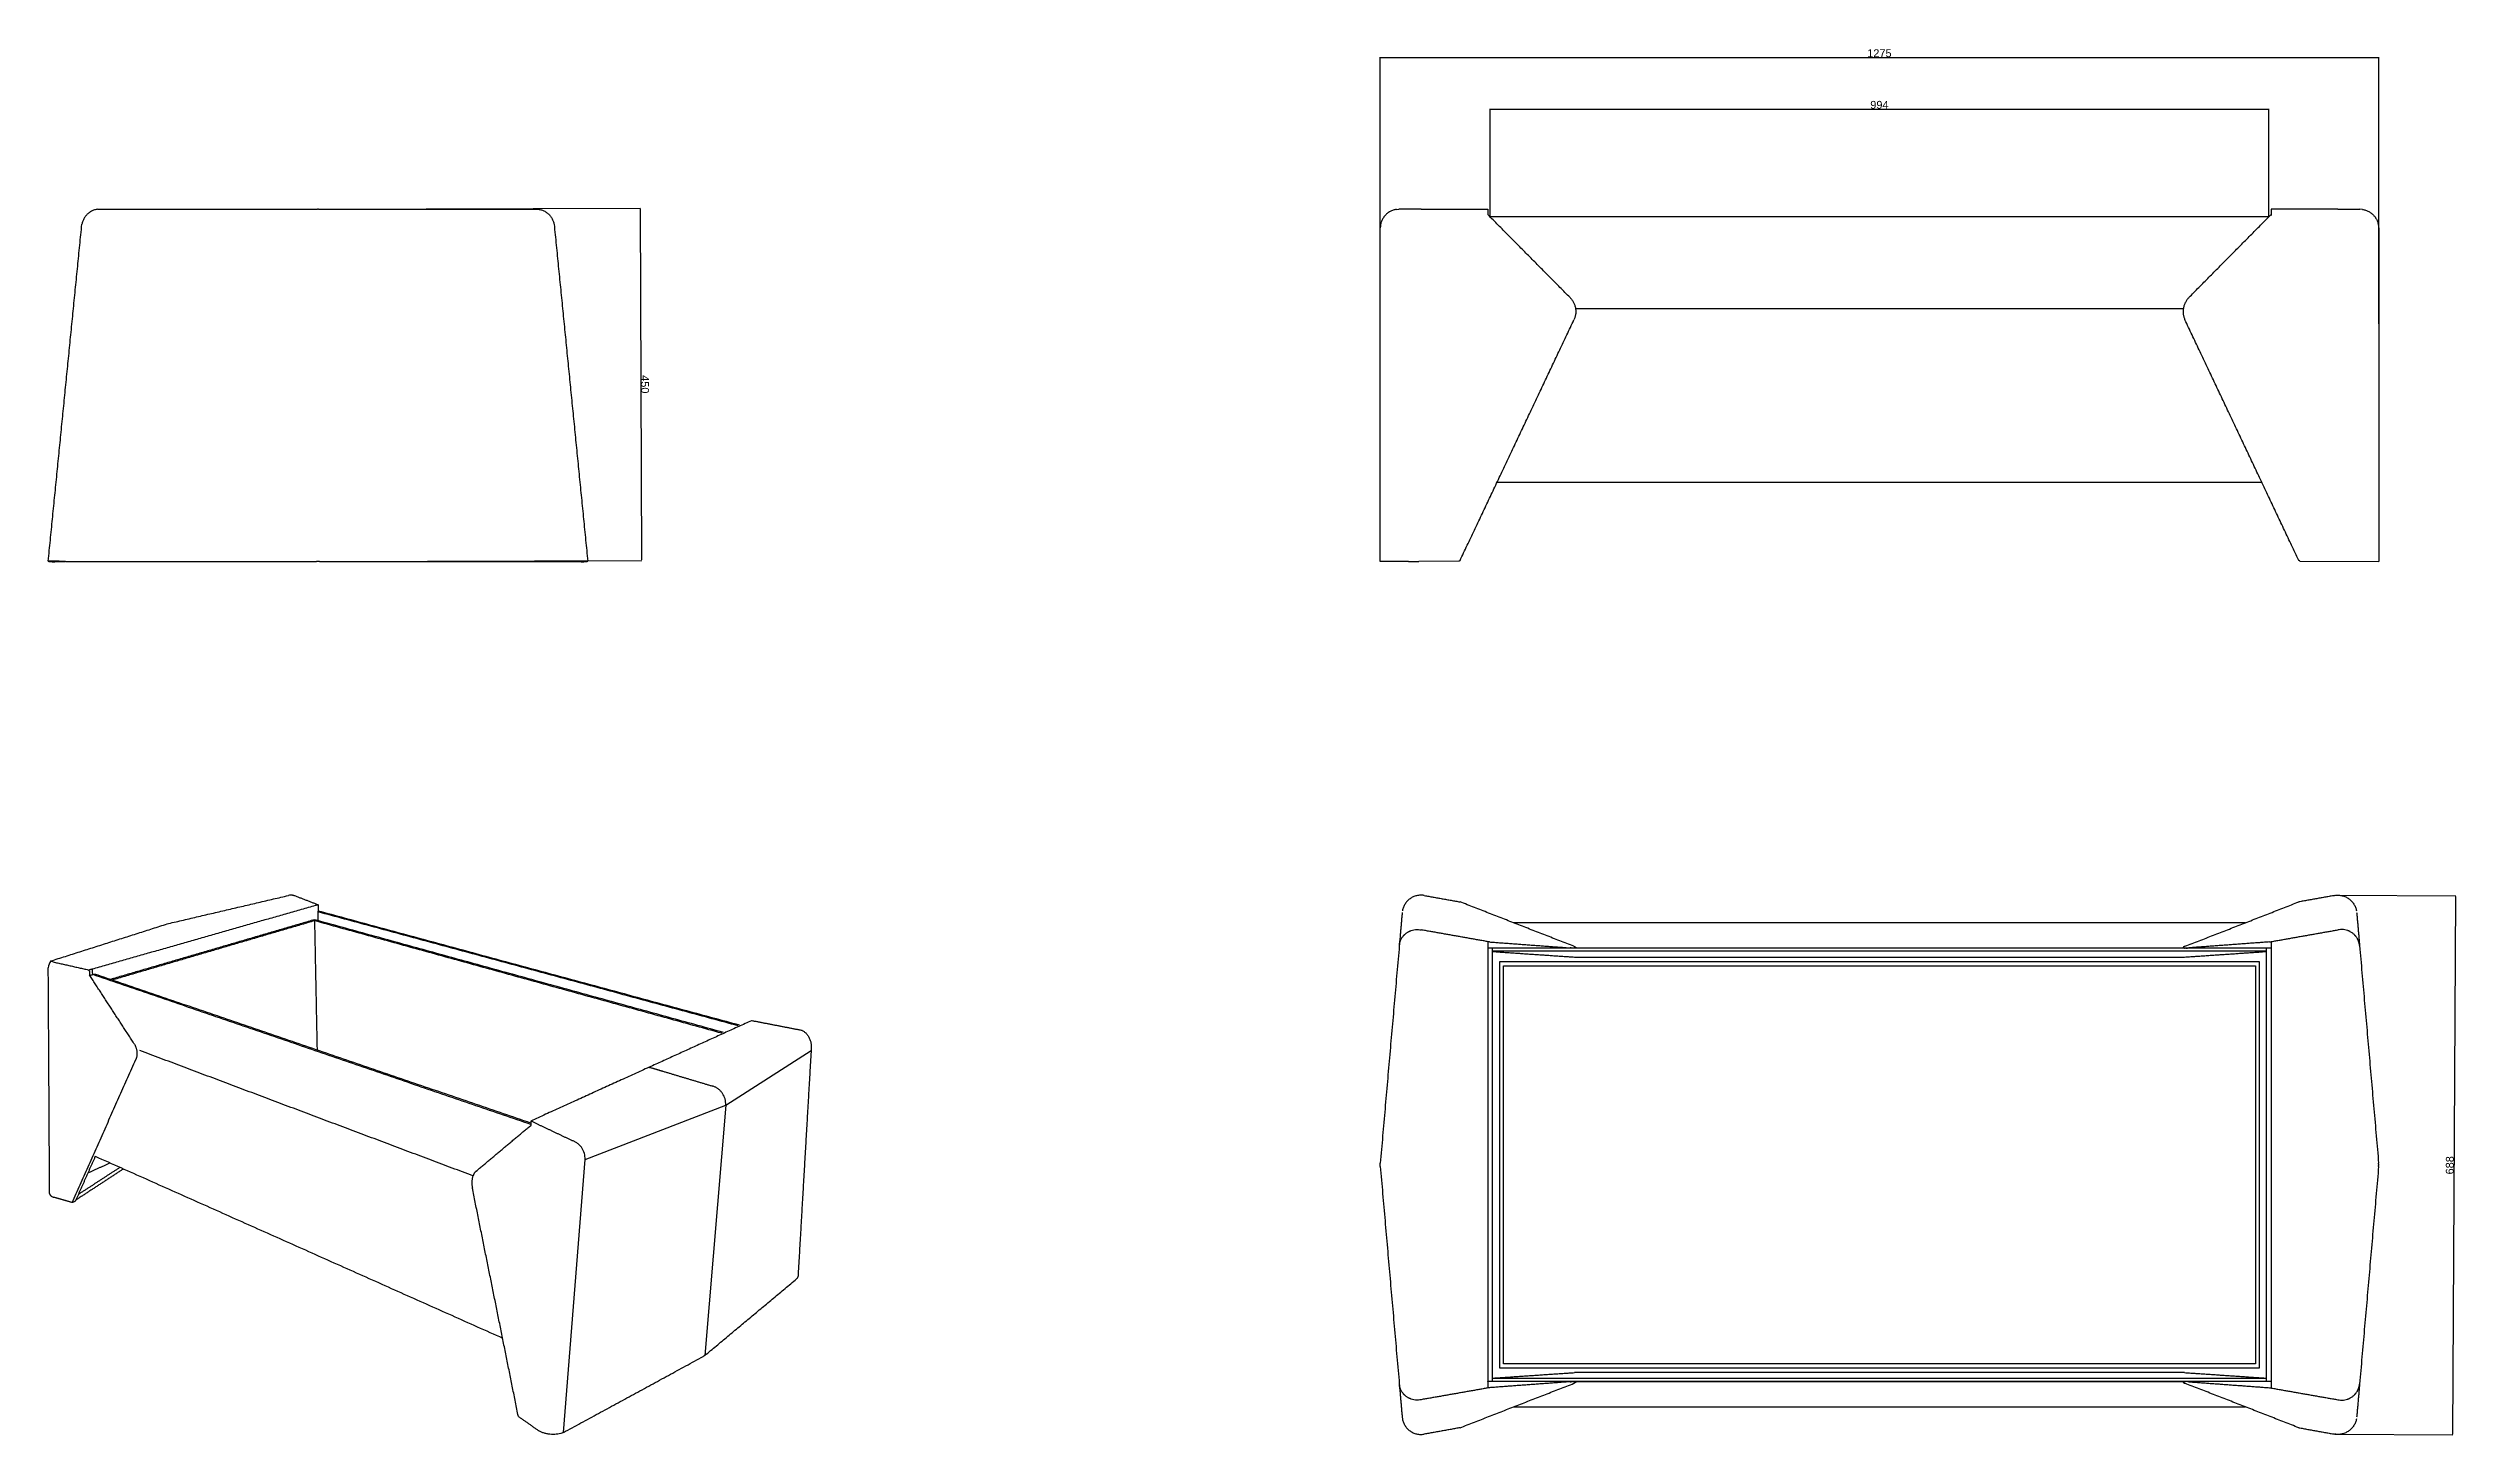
# Model space of a CAD drawing. Header units: millimetres. Extents: x 0 to 3073, y -1676 to 95.
import ezdxf

# ---------------------------------------------------------------- set-up
doc = ezdxf.new("R2010")
doc.units = ezdxf.units.MM
doc.header["$MEASUREMENT"] = 0
doc.layers.add('Domyślny', color=7, linetype='Continuous', true_color=0x000000)
doc.layers.add('Utwórz2D linie widoczne', color=7, linetype='Continuous', true_color=0x000000)
doc.styles.add('Arial', font='arial.ttf')
doc.dimstyles.new('Domyślny', dxfattribs={"dimtxt": 10, "dimasz": 1, "dimexe": 0.5, "dimexo": 0.5, "dimgap": 0.25, "dimtad": 1, "dimtoh": 1, "dimdec": 0, "dimzin": 1, "dimdsep": 46, "dimtxsty": 'Arial', "dimcen": 0.5, "dimazin": 0, "dimtfac": 1, "dimtdec": 4, "dimtix": 1, "dimtmove": 1, "dimatfit": 3, "dimfxl": 1, "dimtolj": 1, "dimtzin": 1, "dimarcsym": 0})

# ---------------------------------------------------------------- blocks, each defined once
blk = doc.blocks.new('*D1')
at = {"layer": 'Defpoints', "color": 0}
for p in [(344.8, -110.9), (346.4, -560.9), (757, -559.5)]:
    blk.add_point(p, dxfattribs=at)
at = {"layer": 'Domyślny', "color": 0, "lineweight": -2}
for p, q in [((345.3, -110.9), (755.9, -109.5)), ((755.4, -110.5), (757, -558.5)), ((346.9, -560.9), (757.5, -559.5))]:
    blk.add_line(p, q, dxfattribs=at)
at = {"layer": 'Domyślny', "color": 0}
for points in [[(755.6, -110.5), (755.2, -110.5), (755.4, -109.5)], [(756.8, -558.5), (757.2, -558.5), (757, -559.5)]]:
    blk.add_solid(points, dxfattribs=at)
at = {"layer": 'Domyślny', "color": 0, "insert": (761.6, -334.5), "char_height": 10, "attachment_point": 5, "rotation": 270.2027, "style": 'Arial'}
blk.add_mtext('\\A1;450', dxfattribs=at)
blk = doc.blocks.new('*D2')
at = {"layer": 'Defpoints', "color": 0}
for p in [(2974.6, 82.8), (1700.1, -257.7), (2974.6, -257.7)]:
    blk.add_point(p, dxfattribs=at)
at = {"layer": 'Domyślny', "color": 0, "lineweight": -2}
for p, q in [((1700.1, -257.2), (1700.1, 83.3)), ((1701.1, 82.8), (2973.6, 82.8)), ((2974.6, -257.2), (2974.6, 83.3))]:
    blk.add_line(p, q, dxfattribs=at)
at = {"layer": 'Domyślny', "color": 0}
for points in [[(1701.1, 83), (1701.1, 82.7), (1700.1, 82.8)], [(2973.6, 82.7), (2973.6, 83), (2974.6, 82.8)]]:
    blk.add_solid(points, dxfattribs=at)
at = {"layer": 'Domyślny', "color": 0, "insert": (2337.3, 88.2), "char_height": 10, "attachment_point": 5, "style": 'Arial'}
blk.add_mtext('\\A1;1275', dxfattribs=at)
blk = doc.blocks.new('*D3')
at = {"layer": 'Defpoints', "color": 0}
for p in [(2922.5, -986.8), (2918.7, -1675.1), (3068.8, -1675.9)]:
    blk.add_point(p, dxfattribs=at)
at = {"layer": 'Domyślny', "color": 0, "lineweight": -2}
for p, q in [((2923, -986.8), (3073.1, -987.6)), ((3072.6, -988.6), (3068.9, -1674.9)), ((2919.2, -1675.1), (3069.3, -1675.9))]:
    blk.add_line(p, q, dxfattribs=at)
at = {"layer": 'Domyślny', "color": 0}
for points in [[(3072.8, -988.6), (3072.4, -988.6), (3072.6, -987.6)], [(3068.7, -1674.9), (3069, -1674.9), (3068.8, -1675.9)]]:
    blk.add_solid(points, dxfattribs=at)
at = {"layer": 'Domyślny', "color": 0, "insert": (3065.4, -1331.7), "char_height": 10, "attachment_point": 5, "rotation": 89.6872, "style": 'Arial'}
blk.add_mtext('\\A1;688', dxfattribs=at)
blk = doc.blocks.new('*D4')
at = {"layer": 'Defpoints', "color": 0}
for p in [(2834.4, 16.9), (1840.3, -120.6), (2834.4, -120.6)]:
    blk.add_point(p, dxfattribs=at)
at = {"layer": 'Domyślny', "color": 0, "lineweight": -2}
for p, q in [((1840.3, -120.1), (1840.3, 17.4)), ((1841.3, 16.9), (2833.4, 16.9)), ((2834.4, -120.1), (2834.4, 17.4))]:
    blk.add_line(p, q, dxfattribs=at)
at = {"layer": 'Domyślny', "color": 0}
for points in [[(1841.3, 17.1), (1841.3, 16.7), (1840.3, 16.9)], [(2833.4, 16.7), (2833.4, 17.1), (2834.4, 16.9)]]:
    blk.add_solid(points, dxfattribs=at)
at = {"layer": 'Domyślny', "color": 0, "insert": (2337.3, 22.3), "char_height": 10, "attachment_point": 5, "style": 'Arial'}
blk.add_mtext('\\A1;994', dxfattribs=at)

msp = doc.modelspace()

# ---------------------------------------------------------------- linework, layer by layer
at = {"layer": 'Domyślny'}
for points in [[(1720.9, -111.1), (1724.1, -110.9)], [(1839.5, -119.8), (1837.3, -117.6)], [(2835.2, -119.8), (2837.3, -117.7)], [(2953.8, -111.1), (2950.6, -110.9)], [(1800.7, -560.1), (1749.6, -560.9)], [(2874, -560.1), (2974.5, -560.9)], [(344.6, -1004), (344.7, -1007.1)], [(151.8, -1023.5), (153.5, -1023)], [(3.3, -1070.8), (6.1, -1072)], [(52.4, -1083.6), (52.3, -1082.4)], [(56.8, -1088.1), (59.2, -1087.5)], [(685.1, -1324.1), (864.7, -1254.8), (973.7, -1185)], [(864.7, -1254.8), (838.1, -1574.5)], [(657.6, -1672.9), (685.1, -1324.1)], [(1728.2, -1653.4), (1728.5, -1655.6)]]:
    msp.add_lwpolyline(points, dxfattribs=at)
msp.add_arc((15.3, -1080.7), 15.5, 140.4973, 175.0816, dxfattribs=at)
at = {"layer": 'Utwórz2D linie widoczne'}
for points, knots in [([(63.1, -110.9), (61.7, -111.1), (58.9, -111.8), (54.9, -113.5), (51.3, -115.9), (48.2, -118.9), (45.7, -122.3), (43.9, -126.1), (43.1, -128.7), (42.9, -130)], [0, 0, 0, 0, 4.289206, 8.638824, 12.990501, 17.226807, 21.465254, 25.823247, 29.694009, 29.694009, 29.694009, 29.694009]), ([(625.4, -110.9), (626.8, -111.1), (629.7, -111.8), (633.7, -113.5), (637.3, -115.9), (640.4, -118.9), (642.9, -122.3), (644.7, -126.1), (645.4, -128.7), (645.7, -130)], [0, 0, 0, 0, 4.289206, 8.638824, 12.990501, 17.226807, 21.465254, 25.823247, 29.694009, 29.694009, 29.694009, 29.694009]), ([(1720.9, -111.1), (1719.5, -111.3), (1716.7, -112), (1712.7, -113.7), (1709.1, -116.1), (1706, -119.1), (1703.5, -122.6), (1701.6, -126.4), (1700.4, -130.6), (1700.2, -133.5), (1700.2, -134.9)], [0, 0, 0, 0, 4.289206, 8.638824, 12.990501, 17.226807, 21.465254, 25.823247, 30.064519, 34.423752, 34.423752, 34.423752, 34.423752]), ([(2953.8, -111.1), (2955.2, -111.3), (2958, -112), (2962, -113.7), (2965.6, -116.1), (2968.7, -119.1), (2971.2, -122.6), (2973.1, -126.4), (2974.3, -130.6), (2974.5, -133.5), (2974.5, -134.9)], [0, 0, 0, 0, 4.289206, 8.638824, 12.990501, 17.226807, 21.465254, 25.823247, 30.064519, 34.423752, 34.423752, 34.423752, 34.423752]), ([(0.3, -560.2), (0.3, -560.2), (0.2, -560.2), (0.1, -560.2), (0, -560.2), (0, -560.3), (0, -560.3), (0, -560.3)], [-0.191558, -0.191558, -0.191558, -0.191558, -0.1875, -0.1875, -0.125, -0.125, -0.081605, -0.081605, -0.081605, -0.081605]), ([(22, -560.9), (19.9, -560.8), (16.7, -560.6), (11.6, -560.4), (7.9, -560.2), (4.8, -560.1), (3, -560.1), (1.9, -560.1), (1.1, -560.1), (0.8, -560.1), (0.7, -560.1)], [0, 0, 0, 0, 6.179816, 9.682182, 15.186264, 17.349504, 19.075415, 20.375462, 20.867869, 21.272535, 21.272535, 21.272535, 21.272535]), ([(8.2, -561.3), (8.2, -561.2), (8.1, -561.2), (8, -561.2), (8, -561.1), (8, -561.1), (8, -561), (8, -561), (8.1, -561), (8.2, -560.9), (8.4, -560.9), (8.6, -560.8), (9, -560.8), (9.6, -560.8), (10.5, -560.7), (11.8, -560.7), (13.5, -560.7), (15.5, -560.7), (18.1, -560.8), (20.1, -560.9), (21.2, -560.9)], [0, 0, 0, 0, 0.110015, 0.195605, 0.25913, 0.306539, 0.350709, 0.39104, 0.46191, 0.555911, 0.743645, 1.035674, 1.348684, 1.785968, 2.798093, 4.161525, 5.781688, 7.76446, 10.2614, 13.613002, 13.613002, 13.613002, 13.613002]), ([(687.9, -560.1), (687.7, -560.1), (687.4, -560.1), (686.7, -560.1), (685.5, -560.1), (683.8, -560.1), (680.7, -560.2), (676.9, -560.4), (671.9, -560.6), (668.7, -560.8), (666.6, -560.9)], [0, 0, 0, 0, 0.404666, 0.897073, 2.197119, 3.923031, 6.08627, 11.590353, 15.092718, 21.272535, 21.272535, 21.272535, 21.272535]), ([(667.4, -560.9), (668.7, -560.8), (671.1, -560.8), (674.2, -560.7), (676.5, -560.7), (678, -560.7), (679, -560.8), (679.6, -560.8), (680, -560.8), (680.3, -560.9), (680.4, -560.9), (680.5, -561), (680.6, -561), (680.6, -561.1), (680.6, -561.1), (680.6, -561.2), (680.5, -561.2), (680.4, -561.2), (680.4, -561.3)], [0, 0, 0, 0, 4.109457, 7.066419, 9.343891, 10.987054, 11.688035, 12.206573, 12.668833, 12.970367, 13.10712, 13.189246, 13.249858, 13.295766, 13.340878, 13.39959, 13.479359, 13.613002, 13.613002, 13.613002, 13.613002]), ([(688.5, -560.3), (688.6, -560.3), (688.6, -560.3), (688.5, -560.2), (688.4, -560.2), (688.3, -560.2), (688.3, -560.2), (688.3, -560.2)], [-0.918395, -0.918395, -0.918395, -0.918395, -0.875, -0.875, -0.8125, -0.8125, -0.808442, -0.808442, -0.808442, -0.808442]), ([(311.9, -986.9), (311.7, -986.9), (311.2, -986.8), (310.3, -986.8), (308.7, -986.8), (307.4, -987), (306.5, -987.2)], [0, 0, 0, 0, 0.711908, 1.420536, 2.751397, 5.444257, 5.444257, 5.444257, 5.444257]), ([(1756, -987.1), (1754.4, -986.9), (1751.3, -986.7), (1746.6, -987.3), (1742.1, -988.8), (1738.1, -991.2), (1734.5, -994.3), (1731.7, -998), (1729.6, -1002.1), (1728.8, -1005.1), (1728.5, -1006.6)], [0, 0, 0, 0, 4.663719, 9.393014, 14.123868, 18.730242, 23.460037, 28.06378, 32.665954, 37.328948, 37.328948, 37.328948, 37.328948]), ([(2918.7, -987.1), (2920.3, -986.9), (2923.4, -986.7), (2928.1, -987.3), (2932.5, -988.8), (2936.6, -991.2), (2940.1, -994.3), (2943, -998), (2945.1, -1002.1), (2945.9, -1005.1), (2946.2, -1006.6)], [0, 0, 0, 0, 4.663719, 9.393014, 14.123868, 18.730242, 23.460037, 28.06378, 32.665954, 37.328948, 37.328948, 37.328948, 37.328948]), ([(1727.3, -1042.2), (1727.9, -1041.1), (1729.3, -1039.1), (1731.8, -1036.5), (1734.7, -1034.3), (1737.9, -1032.5), (1741.4, -1031.3), (1745, -1030.7), (1748.7, -1030.6), (1751.2, -1030.9), (1752.4, -1031.1)], [0, 0, 0, 0, 3.60529, 7.224159, 10.859291, 14.512738, 18.185878, 21.879416, 25.593417, 29.327366, 29.327366, 29.327366, 29.327366]), ([(2947.4, -1042.2), (2946.8, -1041.1), (2945.4, -1039.1), (2942.9, -1036.5), (2940, -1034.3), (2936.8, -1032.5), (2933.3, -1031.3), (2929.7, -1030.7), (2926, -1030.6), (2923.5, -1030.9), (2922.3, -1031.1)], [0, 0, 0, 0, 3.60529, 7.224159, 10.859291, 14.512738, 18.185878, 21.879416, 25.593417, 29.327366, 29.327366, 29.327366, 29.327366]), ([(962.3, -1159.7), (963.4, -1160.2), (965.5, -1161.5), (968.2, -1164.1), (970.5, -1167.4), (972.3, -1171.1), (973.5, -1175.2), (974.1, -1179.8), (973.9, -1183.1), (973.7, -1185)], [0, 0, 0, 0, 3.330378, 6.819048, 10.494651, 14.402285, 18.296991, 22.222434, 27.47753, 27.47753, 27.47753, 27.47753]), ([(864.7, -1254.6), (864.8, -1253.3), (864.7, -1250.8), (863.8, -1245.7), (861.5, -1240.9), (858.2, -1236.8), (855.3, -1234.1), (852, -1232.1), (849.7, -1231.1), (848.5, -1230.8)], [0, 0, 0, 0, 3.730057, 7.612867, 15.461664, 19.446926, 23.380502, 27.224, 30.9025, 30.9025, 30.9025, 30.9025]), ([(685.1, -1324.1), (685.2, -1322.8), (685.1, -1320.3), (684.2, -1315.2), (681.9, -1310.4), (678.6, -1306.3), (675.7, -1303.7), (672.4, -1301.6), (670.1, -1300.7), (668.9, -1300.3)], [0, 0, 0, 0, 3.730057, 7.612867, 15.461664, 19.446926, 23.380502, 27.224, 30.9025, 30.9025, 30.9025, 30.9025]), ([(1.7, -1367.8), (1.7, -1368.1), (1.8, -1368.5), (2.1, -1369.2), (2.5, -1369.8), (3.1, -1370.5), (3.9, -1371.1), (4.7, -1371.6), (5.8, -1372.2), (6.5, -1372.5), (6.9, -1372.6)], [0, 0, 0, 0, 0.671626, 1.399802, 2.154687, 3.03701, 3.970316, 5.058468, 6.192941, 7.489463, 7.489463, 7.489463, 7.489463]), ([(957, -1473.3), (957, -1473.4), (956.9, -1473.7), (956.8, -1474.4), (956.4, -1475.2), (955.8, -1476.1), (955.3, -1476.6), (955.1, -1476.8)], [0, 0, 0, 0, 0.50323, 0.969869, 1.979145, 3.052925, 4.156875, 4.156875, 4.156875, 4.156875]), ([(1752.4, -1631), (1751.2, -1631.3), (1748.7, -1631.6), (1745, -1631.5), (1741.4, -1630.9), (1737.9, -1629.7), (1734.7, -1627.9), (1731.8, -1625.7), (1729.3, -1623.1), (1727.9, -1621.1), (1727.3, -1620)], [0, 0, 0, 0, 3.733949, 7.44795, 11.141488, 14.814629, 18.468075, 22.103207, 25.722076, 29.327366, 29.327366, 29.327366, 29.327366]), ([(2922.3, -1631), (2923.5, -1631.3), (2926, -1631.6), (2929.7, -1631.5), (2933.3, -1630.9), (2936.8, -1629.7), (2940, -1627.9), (2942.9, -1625.7), (2945.4, -1623.1), (2946.8, -1621.1), (2947.4, -1620)], [0, 0, 0, 0, 3.733949, 7.44795, 11.141488, 14.814629, 18.468075, 22.103207, 25.722076, 29.327366, 29.327366, 29.327366, 29.327366]), ([(1728.5, -1655.6), (1728.8, -1657.1), (1729.6, -1660.1), (1731.7, -1664.2), (1734.5, -1667.9), (1738.1, -1671), (1742.1, -1673.3), (1746.6, -1674.9), (1751.3, -1675.5), (1754.4, -1675.3), (1756, -1675.1)], [0, 0, 0, 0, 4.662994, 9.265168, 13.868911, 18.598706, 23.20508, 27.935934, 32.665229, 37.328948, 37.328948, 37.328948, 37.328948]), ([(2946.2, -1655.6), (2945.9, -1657.1), (2945.1, -1660.1), (2943, -1664.2), (2940.1, -1667.9), (2936.6, -1671), (2932.5, -1673.3), (2928.1, -1674.9), (2923.4, -1675.5), (2920.3, -1675.3), (2918.7, -1675.1)], [0, 0, 0, 0, 4.662994, 9.265168, 13.868911, 18.598706, 23.20508, 27.935934, 32.665229, 37.328948, 37.328948, 37.328948, 37.328948]), ([(657.3, -1673.1), (656.2, -1673.5), (654, -1674.3), (650.4, -1675.1), (646.4, -1675.4), (642.3, -1675.4), (638.2, -1674.9), (634.2, -1674.1), (630.5, -1672.9), (628.2, -1671.9), (627.1, -1671.3)], [0, 0, 0, 0, 3.376396, 7.099209, 11.083042, 15.218431, 19.382465, 23.552774, 27.488098, 31.116293, 31.116293, 31.116293, 31.116293])]:
    msp.add_open_spline(points, degree=3, knots=knots, dxfattribs=at)
for points, degree in [([(63.1, -110.9), (203.5, -110.9), (343.8, -110.9)], 2), ([(343.8, -110.9), (343.7, -110.9), (343.6, -111), (343.6, -111.1)], 3), ([(344.8, -110.9), (344.3, -110.9), (343.8, -110.9)], 2), ([(344.8, -110.9), (485.1, -110.9), (625.4, -110.9)], 2), ([(345, -111.1), (344.9, -111), (344.8, -110.9), (344.8, -110.9)], 3), ([(1750.2, -110.9), (1737.2, -110.9), (1724.1, -110.9)], 2), ([(1752.4, -110.9), (1751.3, -110.9), (1750.2, -110.9)], 2), ([(1752.4, -110.9), (1794.9, -110.9), (1837.3, -110.9)], 2), ([(1837.3, -110.9), (1837.3, -114.3), (1837.3, -117.6)], 2), ([(1942.4, -223.7), (1891, -171.8), (1839.5, -119.8)], 2), ([(2834.4, -120.6), (2337.3, -120.6), (1840.3, -120.6)], 2), ([(2732.3, -223.7), (2783.7, -171.8), (2835.2, -119.8)], 2), ([(2922.3, -110.9), (2879.8, -110.9), (2837.3, -110.9)], 2), ([(2837.3, -110.9), (2837.3, -114.9), (2837.3, -118.9)], 2), ([(2922.3, -110.9), (2923.4, -110.9), (2924.5, -110.9)], 2), ([(2924.5, -110.9), (2937.5, -110.9), (2950.6, -110.9)], 2), ([(0, -560.3), (21.4, -345.1), (42.9, -130)], 2), ([(645.7, -130), (667.1, -345.1), (688.6, -560.3)], 2), ([(1700.1, -560.9), (1700.1, -347.9), (1700.1, -134.9)], 2), ([(2974.6, -134.9), (2974.6, -347.9), (2974.6, -560.9)], 2), ([(2725.2, -238), (2337.3, -238), (1949.5, -238)], 2), ([(1802.1, -559.3), (1874.8, -405.7), (1947.4, -252.2)], 2), ([(2872.6, -559.3), (2799.9, -405.7), (2727.3, -252.2)], 2), ([(1849.4, -459.3), (2337.3, -459.3), (2825.3, -459.3)], 2), ([(0, -560.2), (-0.1, -560.3), (0, -560.4), (0.3, -560.5)], 3), ([(0.7, -560.1), (0.5, -560.1), (0.4, -560.1), (0.3, -560.2)], 3), ([(0.3, -560.5), (4.3, -560.9), (8.2, -561.3)], 2), ([(10.5, -560.9), (9.3, -561.1), (8.2, -561.3)], 2), ([(8.2, -561.3), (8.2, -561.1), (8.2, -560.9)], 2), ([(8.7, -560.9), (8.7, -560.9), (8.7, -560.8)], 2), ([(22, -560.9), (15.3, -560.9), (8.7, -560.9)], 2), ([(22, -560.9), (182.1, -560.9), (342.2, -560.9)], 2), ([(346.4, -560.9), (344.3, -560.9), (342.2, -560.9)], 2), ([(346.4, -560.9), (506.5, -560.9), (666.6, -560.9)], 2), ([(666.6, -560.9), (673.2, -560.9), (679.9, -560.9)], 2), ([(680.4, -561.3), (679.2, -561.1), (678, -560.9)], 2), ([(679.9, -560.8), (679.9, -560.9), (679.9, -560.9)], 2), ([(680.4, -561.3), (684.3, -560.9), (688.2, -560.5)], 2), ([(688.3, -560.2), (688.2, -560.1), (688, -560.1), (687.9, -560.1)], 3), ([(688.2, -560.5), (688.5, -560.4), (688.6, -560.3), (688.5, -560.2)], 3), ([(1700.1, -560.9), (1700.1, -560.9), (1700.2, -560.9)], 2), ([(1728.2, -560.9), (1714.2, -560.9), (1700.2, -560.9)], 2), ([(1736.2, -560.9), (1732.2, -560.9), (1728.2, -560.9)], 2), ([(1736.2, -560.9), (1742.9, -560.9), (1749.6, -560.9)], 2), ([(1800.7, -560.1), (1801.4, -559.7), (1802.1, -559.3)], 2), ([(2874, -560.1), (2873.3, -559.7), (2872.6, -559.3)], 2), ([(2974.6, -560.9), (2974.6, -560.9), (2974.5, -560.9)], 2), ([(340.8, -1000.1), (198.4, -1040.7), (55.9, -1081.4)], 2), ([(153.5, -1023), (230, -1005.1), (306.5, -987.2)], 2), ([(311.9, -986.9), (312.7, -986.9), (313.5, -987)], 2), ([(313.5, -987), (329, -993), (344.5, -999)], 2), ([(344.5, -999), (342.7, -999.6), (340.8, -1000.1)], 2), ([(344.5, -999), (344.6, -1001.5), (344.6, -1004)], 2), ([(344.7, -1019.5), (344.7, -1013.3), (344.7, -1007.1)], 2), ([(882.3, -1152.8), (613.5, -1080), (344.7, -1007.1)], 2), ([(880.6, -1153.6), (612.6, -1080.9), (344.7, -1008.2)], 2), ([(1728.2, -1008.8), (1726.3, -1030), (1724.5, -1051.2)], 2), ([(1756.3, -987.2), (1756.2, -987.1), (1756.1, -987.1), (1756, -987.1)], 3), ([(1756.3, -987.2), (1779.2, -991.3), (1802.1, -995.4)], 2), ([(1947.4, -1052.1), (1874.8, -1023.8), (1802.1, -995.4)], 2), ([(2727.3, -1052.1), (2799.9, -1023.8), (2872.6, -995.4)], 2), ([(2918.4, -987.2), (2895.5, -991.3), (2872.6, -995.4)], 2), ([(2918.4, -987.2), (2918.5, -987.1), (2918.6, -987.1), (2918.7, -987.1)], 3), ([(2946.5, -1008.8), (2948.4, -1030), (2950.2, -1051.2)], 2), ([(3.3, -1070.8), (77.5, -1047.2), (151.8, -1023.5)], 2), ([(339.8, -1018.1), (209.6, -1056.3), (79.3, -1094.4)], 2), ([(339.8, -1019.5), (210.7, -1057.3), (81.6, -1095.2)], 2), ([(861.8, -1162.1), (600.8, -1090.1), (339.8, -1018.1)], 2), ([(859.6, -1163.1), (599.7, -1091.3), (339.8, -1019.5)], 2), ([(339.8, -1019.5), (341.4, -1102), (343.1, -1184.6)], 2), ([(1752.4, -1031.1), (1752.4, -1031.2), (1752.4, -1031.2)], 2), ([(1839.5, -1046.5), (1796, -1038.8), (1752.4, -1031.1)], 2), ([(2804.8, -1021.9), (2337.3, -1021.9), (1869.9, -1021.9)], 2), ([(2835.2, -1046.5), (2878.7, -1038.8), (2922.3, -1031.1)], 2), ([(2922.3, -1031.1), (2922.3, -1031.2), (2922.3, -1031.2)], 2), ([(6.1, -1072), (29.3, -1077.2), (52.4, -1082.4)], 2), ([(1724.5, -1051.2), (1712.3, -1190.1), (1700.2, -1329)], 2), ([(1837.3, -1046.2), (1837.3, -1050.2), (1837.3, -1054.2)], 2), ([(1837.3, -1054.2), (1837.3, -1331.1), (1837.3, -1608)], 2), ([(2836.6, -1054.3), (2337.3, -1054.3), (1838.1, -1054.3)], 2), ([(1839.5, -1046.5), (1891, -1050.3), (1942.4, -1054.1)], 2), ([(1843.3, -1607.5), (1843.3, -1331.1), (1843.3, -1054.7)], 2), ([(2831.3, -1058.3), (2337.3, -1058.3), (1843.3, -1058.3)], 2), ([(1843.3, -1058.7), (1895.7, -1062.3), (1948, -1065.8)], 2), ([(1852.3, -1071.8), (1852.3, -1331.1), (1852.3, -1590.4)], 2), ([(2822.4, -1071.8), (2337.3, -1071.8), (1852.3, -1071.8)], 2), ([(1948, -1065.8), (2337.3, -1065.8), (2726.7, -1065.8)], 2), ([(1949.8, -1053.7), (1949.7, -1054), (1949.7, -1054.3)], 2), ([(2724.9, -1053.7), (2725, -1054), (2725, -1054.3)], 2), ([(2726.7, -1065.8), (2779, -1062.3), (2831.3, -1058.7)], 2), ([(2835.2, -1046.5), (2783.7, -1050.3), (2732.3, -1054.1)], 2), ([(2822.4, -1590.4), (2822.4, -1331.1), (2822.4, -1071.8)], 2), ([(2831.3, -1607.5), (2831.3, -1331.1), (2831.3, -1054.7)], 2), ([(2837.3, -1046.2), (2837.3, -1188.4), (2837.3, -1330.6)], 2), ([(2950.2, -1051.2), (2962.4, -1190.1), (2974.5, -1329)], 2), ([(1.7, -1367.8), (0.9, -1223.6), (0, -1079.4)], 2), ([(5.6, -1077.8), (5.5, -1077.8), (5.4, -1077.8)], 2), ([(55.9, -1081.4), (54.1, -1081.9), (52.3, -1082.4)], 2), ([(52.4, -1083.6), (52.6, -1086.3), (52.8, -1089.1)], 2), ([(52.8, -1089.1), (54.8, -1088.6), (56.8, -1088.1)], 2), ([(109.3, -1176), (81.1, -1132.5), (52.8, -1089.1)], 2), ([(56.8, -1088.1), (56.5, -1084.8), (56.3, -1081.5)], 2), ([(615.8, -1279.6), (336.3, -1183.9), (56.8, -1088.1)], 2), ([(615.9, -1277.8), (337.6, -1182.7), (59.2, -1087.5)], 2), ([(1857.3, -1585.3), (1857.3, -1331.1), (1857.3, -1076.9)], 2), ([(1857.3, -1076.9), (2337.3, -1076.9), (2817.3, -1076.9)], 2), ([(2817.3, -1076.9), (2817.3, -1331.1), (2817.3, -1585.3)], 2), ([(897.6, -1147.1), (832.4, -1176.7), (767.3, -1206.4)], 2), ([(962.3, -1159.7), (930, -1153.4), (897.6, -1147.1)], 2), ([(30.6, -1379.3), (71.2, -1288), (111.7, -1196.6)], 2), ([(542.1, -1345.2), (329.5, -1265.2), (116.9, -1185.2)], 2), ([(973.7, -1185), (965.3, -1329.1), (957, -1473.3)], 2), ([(766.8, -1206.6), (691.4, -1240.9), (616, -1275.2)], 2), ([(767.3, -1206.4), (767, -1206.5), (766.8, -1206.6)], 2), ([(767.2, -1206.8), (767.2, -1206.6), (767.3, -1206.4)], 2), ([(767.3, -1206.4), (775.9, -1209), (784.6, -1211.6)], 2), ([(784.6, -1211.6), (816.2, -1221.1), (847.9, -1230.6)], 2), ([(784.6, -1212), (784.6, -1211.8), (784.6, -1211.6)], 2), ([(784.6, -1211.6), (784.6, -1211.6), (784.6, -1211.6)], 2), ([(546.2, -1339.1), (580.3, -1310.5), (614.3, -1282)], 2), ([(614.3, -1282), (615, -1281.9), (615.7, -1281.8)], 2), ([(616, -1275.2), (615.9, -1278.6), (615.7, -1281.9)], 2), ([(668.9, -1300.3), (642.5, -1287.8), (616, -1275.2)], 2), ([(60, -1320.2), (47.2, -1349), (34.4, -1377.8)], 2), ([(60, -1320.2), (320, -1436.2), (579.9, -1552.3)], 2), ([(60, -1320.2), (320, -1436.2), (579.9, -1552.3)], 2), ([(96, -1336.3), (65.6, -1356.2), (35.2, -1376.1)], 2), ([(38.4, -1368.8), (65, -1351.5), (91.5, -1334.2)], 2), ([(79.2, -1328.8), (64.9, -1335.1), (50.6, -1341.5)], 2), ([(1700.2, -1329), (1700.2, -1329), (1700.3, -1329), (1700.4, -1329)], 3), ([(1700.2, -1333.2), (1712.3, -1472.1), (1724.5, -1611)], 2), ([(1700.4, -1333.2), (1700.3, -1333.2), (1700.2, -1333.2), (1700.2, -1333.2)], 3), ([(1812.5, -1330.6), (1812.5, -1330.6), (1812.5, -1330.6)], 2), ([(2837.3, -1330.6), (2837.3, -1331.1), (2837.3, -1331.6)], 2), ([(2837.3, -1331.6), (2837.3, -1473.8), (2837.3, -1616)], 2), ([(2974.5, -1333.2), (2962.4, -1472.1), (2950.2, -1611)], 2), ([(2974.5, -1329), (2974.5, -1329), (2974.4, -1329), (2974.3, -1329)], 3), ([(2974.3, -1333.2), (2974.4, -1333.2), (2974.5, -1333.2), (2974.5, -1333.2)], 3), ([(30.6, -1379.3), (18.8, -1376), (6.9, -1372.6)], 2), ([(34.4, -1377.8), (32.5, -1378.6), (30.6, -1379.3)], 2), ([(600, -1652.3), (570.7, -1506.5), (541.3, -1360.7)], 2), ([(838.1, -1574.5), (896.6, -1525.6), (955.1, -1476.8)], 2), ([(657.6, -1672.9), (746.9, -1624.3), (836.1, -1575.7)], 2), ([(1843.3, -1603.5), (1895.7, -1599.9), (1948, -1596.4)], 2), ([(1852.3, -1590.4), (2337.3, -1590.4), (2822.4, -1590.4)], 2), ([(2817.3, -1585.3), (2337.3, -1585.3), (1857.3, -1585.3)], 2), ([(2726.7, -1596.4), (2337.3, -1596.4), (1948, -1596.4)], 2), ([(2726.7, -1596.4), (2779, -1599.9), (2831.3, -1603.5)], 2), ([(1724.5, -1611), (1726.3, -1632.2), (1728.2, -1653.4)], 2), ([(1839.5, -1615.7), (1796, -1623.4), (1752.4, -1631)], 2), ([(1802.1, -1666.8), (1874.8, -1638.4), (1947.4, -1610.1)], 2), ([(1837.3, -1608), (1837.7, -1607.9), (1838.1, -1607.9)], 2), ([(1837.3, -1608), (1837.7, -1608), (1838.1, -1607.9)], 2), ([(1837.3, -1608), (1837.3, -1612), (1837.3, -1616)], 2), ([(2836.6, -1607.9), (2337.3, -1607.9), (1838.1, -1607.9)], 2), ([(1838.1, -1607.9), (1838.2, -1607.9), (1838.3, -1607.9)], 2), ([(1942.4, -1608.1), (1891, -1611.9), (1839.5, -1615.7)], 2), ([(2831.3, -1603.9), (2337.3, -1603.9), (1843.3, -1603.9)], 2), ([(1947, -1607.9), (2337.3, -1607.9), (2727.7, -1607.9)], 2), ([(2724.9, -1608.5), (2725, -1608.2), (2725, -1607.9)], 2), ([(2872.6, -1666.8), (2799.9, -1638.4), (2727.3, -1610.1)], 2), ([(2732.3, -1608.1), (2783.7, -1611.9), (2835.2, -1615.7)], 2), ([(2836.3, -1607.9), (2833.8, -1607.7), (2831.3, -1607.5)], 2), ([(2835.2, -1615.7), (2878.7, -1623.4), (2922.3, -1631)], 2), ([(2836.6, -1607.9), (2836.5, -1607.9), (2836.3, -1607.9)], 2), ([(2837.3, -1608), (2837, -1608), (2836.6, -1607.9)], 2), ([(2837.3, -1608), (2837, -1607.9), (2836.6, -1607.9)], 2), ([(2950.2, -1611), (2948.4, -1632.2), (2946.5, -1653.4)], 2), ([(600, -1652.3), (613.3, -1661.6), (626.5, -1671)], 2), ([(1752.4, -1631), (1752.4, -1631), (1752.4, -1631)], 2), ([(1869.9, -1640.3), (2337.3, -1640.3), (2804.8, -1640.3)], 2), ([(2922.3, -1631), (2922.3, -1631), (2922.3, -1631)], 2), ([(1756, -1675.1), (1756.1, -1675.1), (1756.2, -1675.1), (1756.3, -1675)], 3), ([(1802.1, -1666.8), (1779.2, -1670.9), (1756.3, -1675)], 2), ([(2872.6, -1666.8), (2895.5, -1670.9), (2918.4, -1675)], 2), ([(2918.7, -1675.1), (2918.6, -1675.1), (2918.5, -1675.1), (2918.4, -1675)], 3)]:
    msp.add_open_spline(points, degree=degree, dxfattribs=at)
for points, weights, degree in [([(1700.2, -134.9), (1700.1, -134.9), (1700.1, -134.9)], [1, 0.998097347753, 0.998097349046], 2), ([(2974.5, -134.9), (2974.6, -134.9), (2974.6, -134.9)], [1, 0.998097347559, 0.998097349046], 2), ([(1942.4, -223.7), (1954.9, -236.4), (1947.4, -252.2)], [1, 0.814797280178, 1], 2), ([(2732.3, -223.7), (2719.8, -236.4), (2727.3, -252.2)], [1, 0.814797280178, 1], 2), ([(1724.9, -1048.3), (1725.3, -1046.5), (1726, -1044.9)], [1, 0.996739551956, 1], 2), ([(1726, -1044.9), (1726.6, -1043.5), (1727.3, -1042.2)], [1, 0.997731434095, 1], 2), ([(1729, -1039.7), (1730.1, -1038.2), (1731.4, -1037)], [1, 0.996842431024, 1], 2), ([(1736.3, -1033.4), (1737.9, -1032.6), (1739.6, -1032)], [1, 0.996936485321, 1], 2), ([(1745.9, -1030.7), (1747.5, -1030.6), (1749, -1030.7)], [1, 0.997939330487, 1], 2), ([(2928.8, -1030.7), (2927.2, -1030.6), (2925.7, -1030.7)], [1, 0.997939330487, 1], 2), ([(2938.4, -1033.4), (2936.8, -1032.6), (2935.1, -1032)], [1, 0.996936485321, 1], 2), ([(2945.7, -1039.7), (2944.6, -1038.2), (2943.3, -1037)], [1, 0.996842431024, 1], 2), ([(2948.7, -1044.9), (2948.1, -1043.5), (2947.4, -1042.2)], [1, 0.997731434095, 1], 2), ([(2949.8, -1048.3), (2949.4, -1046.5), (2948.7, -1044.9)], [1, 0.996739551956, 1], 2), ([(1724.5, -1051.1), (1724.8, -1048), (1725.9, -1045.1)], [1, 0.990587261687, 1], 2), ([(1945.7, -1054.3), (1944.3, -1054.3), (1942.4, -1054.1)], [0.945739948869, 0.966984354264, 1], 2), ([(1947.4, -1052.1), (1952.6, -1054.2), (1947, -1054.3)], [1, 0.86354790719, 0.928163851071], 2), ([(2727.3, -1052.1), (2722.1, -1054.2), (2727.7, -1054.3)], [1, 0.863547907195, 0.928163851067], 2), ([(2729, -1054.3), (2730.4, -1054.3), (2732.3, -1054.1)], [0.945739948876, 0.96698435427, 1], 2), ([(2950.2, -1051.1), (2949.9, -1048), (2948.8, -1045.1)], [1, 0.990587261687, 1], 2), ([(109.3, -1176), (116.2, -1186.6), (111.7, -1196.6)], [3046.32404944, 2480.49667348, 3053.46676291], 2), ([(848.5, -1230.8), (848.2, -1230.7), (847.9, -1230.6)], [1, 0.99982883901, 1], 2), ([(864.7, -1254.8), (864.7, -1254.7), (864.7, -1254.6), (864.7, -1254.6)], [2555.11753506, 2555.07853867, 2555.03988554, 2555.00157777], 3), ([(546.2, -1339.1), (538.3, -1345.6), (541.3, -1360.7)], [2555.12676879, 2092.93419915, 2568.47912593], 2), ([(1700.2, -1333.2), (1700, -1331.1), (1700.2, -1329)], [1, 0.996194698092, 1], 2), ([(2974.5, -1333.2), (2974.7, -1331.1), (2974.5, -1329)], [1, 0.996194698092, 1], 2), ([(838.1, -1574.5), (837.2, -1575.1), (836.1, -1575.7)], [2728.3885808, 2716.49836687, 2725.58892279], 2), ([(1725.9, -1617.1), (1724.8, -1614.2), (1724.5, -1611.1)], [1, 0.990587106767, 1], 2), ([(1726, -1617.3), (1725.3, -1615.7), (1724.9, -1613.9)], [1, 0.996739551613, 1], 2), ([(1727.3, -1620), (1726.6, -1618.7), (1726, -1617.3)], [1, 0.997731433756, 1], 2), ([(1731.4, -1625.2), (1730.1, -1624), (1729, -1622.5)], [1, 0.996842431024, 1], 2), ([(1739.6, -1630.2), (1737.9, -1629.6), (1736.3, -1628.8)], [1, 0.996936485321, 1], 2), ([(1942.4, -1608.1), (1944.3, -1607.9), (1945.7, -1607.9)], [1, 0.966984354264, 0.945739948869], 2), ([(1947.1, -1607.9), (1952.6, -1608), (1947.4, -1610.1)], [0.927745618585, 0.863991752631, 1], 2), ([(2727.6, -1607.9), (2722.1, -1608), (2727.3, -1610.1)], [0.927745618585, 0.863991752631, 1], 2), ([(2732.3, -1608.1), (2730.4, -1607.9), (2729, -1607.9)], [1, 0.966984354264, 0.945739948869], 2), ([(2935.1, -1630.2), (2936.8, -1629.6), (2938.4, -1628.8)], [1, 0.996936485321, 1], 2), ([(2943.3, -1625.2), (2944.6, -1624), (2945.7, -1622.5)], [1, 0.996842431024, 1], 2), ([(2947.4, -1620), (2948.1, -1618.7), (2948.7, -1617.3)], [1, 0.997731433756, 1], 2), ([(2948.7, -1617.3), (2949.4, -1615.7), (2949.8, -1613.9)], [1, 0.996739551613, 1], 2), ([(2948.8, -1617.1), (2949.9, -1614.2), (2950.2, -1611.1)], [1, 0.990587106767, 1], 2), ([(1749, -1631.5), (1747.5, -1631.6), (1745.9, -1631.5)], [1, 0.9979393317, 1], 2), ([(2925.7, -1631.5), (2927.2, -1631.6), (2928.8, -1631.5)], [1, 0.9979393317, 1], 2), ([(627.1, -1671.3), (626.8, -1671.1), (626.5, -1671)], [1, 0.999893108104, 1], 2), ([(657.6, -1672.9), (657.5, -1673), (657.3, -1673.1)], [1, 0.999930983883, 1], 2)]:
    msp.add_rational_spline(points, weights, degree=degree, dxfattribs=at)

# ---------------------------------------------------------------- dimensions: what is measured, and where the dimension line sits
at = {"layer": 'Domyślny'}
for p1, p2, distance, picture, middle in [((1700.0819, -257.6668), (2974.6101, -257.6668), 340.5104, '*D2', (2337.346, 88.1986)), ((1840.3, -120.6), (2834.4, -120.6), 137.5, '*D4', (2337.3, 22.3)), ((344.8, -110.9), (346.4, -560.9), 410.6, '*D1', (761.6, -334.5)), ((2922.5, -986.8), (2918.7, -1675.1), 150.1, '*D3', (3065.4, -1331.7))]:
    dim = msp.add_aligned_dim(p1=p1, p2=p2, distance=distance, dimstyle='Domyślny', dxfattribs=at)
    dim.commit()
    dim.dimension.update_dxf_attribs({"geometry": picture, "text_midpoint": middle})

doc.saveas('drawing.dxf')
